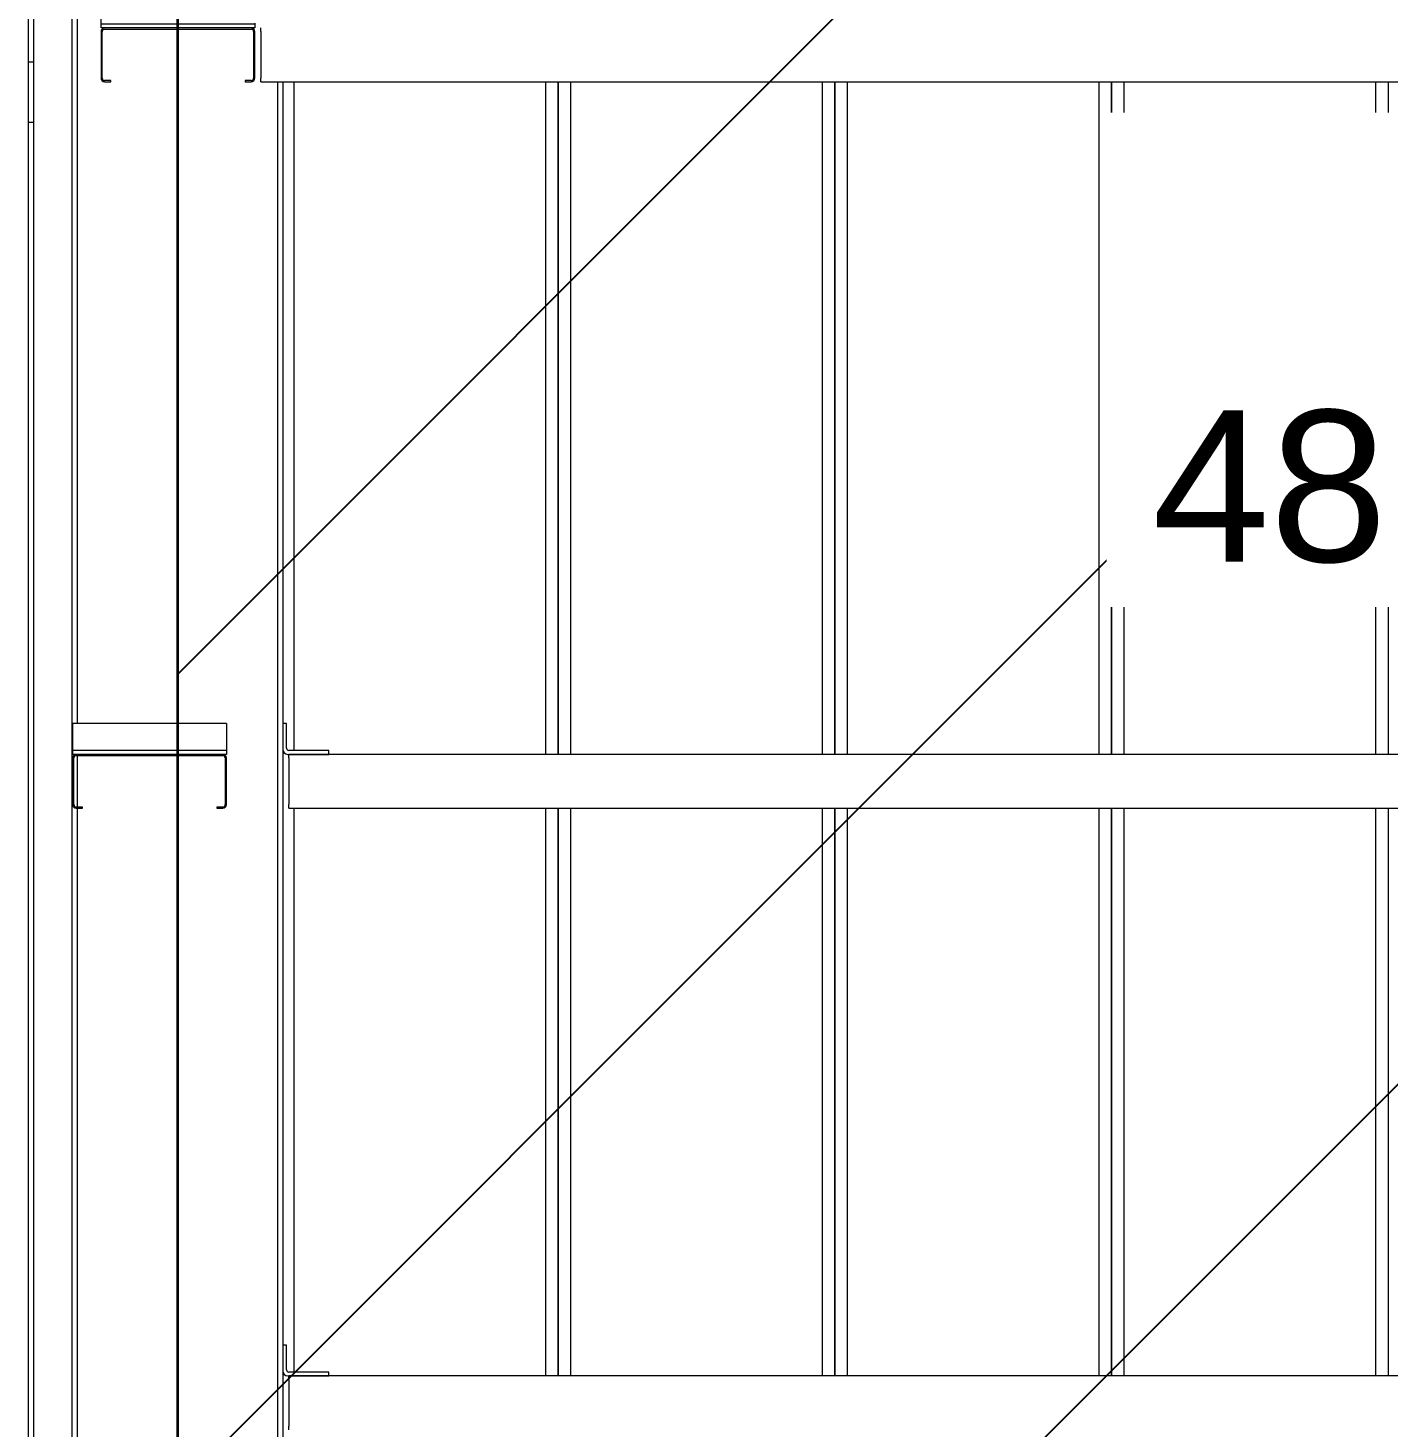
# Model space of a CAD drawing. Header units: metres. Extents: x -5.1 to 74.4, y -0.9 to 14.
# Drawn here: x -0.247 to 2.001, y 6.837 to 9.15 of the extents above; entities that cross this region are included whole.
import ezdxf

# ---------------------------------------------------------------- set-up
doc = ezdxf.new("R2010")
doc.units = ezdxf.units.M
doc.linetypes.add('Dash dot', pattern=[1.05, 0.5, -0.25, 0.05, -0.25])
for name, color, linetype, lineweight in [('1', 7, 'Continuous', 18), ('2', 7, 'Continuous', 9), ('A LARGUEROS', 7, 'Continuous', 9), ('A LARGUEROS CORTES', 7, 'Continuous', 9), ('A-EJES', 7, 'Continuous', 18), ('GMI-COLUMNAS', 7, 'Continuous', 18)]:
    doc.layers.add(name, color=color, linetype=linetype, lineweight=lineweight)
for name, color, linetype in [('ATR-ACHURADO', 9, 'Continuous'), ('ATR-AREAS', 1, 'Continuous'), ('ATR-TEXTO', 1, 'Continuous')]:
    doc.layers.add(name, color=color, linetype=linetype)
doc.styles.add('Arial', font='arial.ttf', dxfattribs={"height": 2e-05})

# ---------------------------------------------------------------- blocks, each defined once
blk = doc.blocks.new('MontenC-Calibre14-GMI 1 - MONTEN _C_ 10_ CAL14 CON CLIPS A COLUMNA-1583790-CORTE TRANSVERSAL 1-1_')
at = {"layer": '2', "color": 8, "lineweight": 5, "true_color": 0x808080}
for p, q in [((-0.1263, 9.1602), (-0.1263, 9.201)), ((0.1277, 9.201), (-0.1263, 9.201)), ((-0.1263, 9.1564), (-0.1263, 9.1602)), ((-0.1263, 9.15), (-0.1263, 9.1564)), ((0.1277, 9.1564), (-0.1263, 9.1564)), ((-0.1204, 9.15), (-0.1263, 9.15)), ((0.1277, 9.15), (0.1218, 9.15)), ((0.1277, 9.1582), (0.1277, 9.1564)), ((0.1277, 9.1564), (0.1277, 9.15))]:
    blk.add_line(p, q, dxfattribs=at)
at = {"layer": 'A LARGUEROS CORTES', "color": 8, "lineweight": 5, "true_color": 0x808080}
for p, q in [((-0.1263, 9.1441), (-0.1263, 9.067)), ((-0.1244, 9.067), (-0.1244, 9.1441)), ((0.1218, 9.15), (-0.1204, 9.15)), ((-0.1204, 9.1481), (0.1218, 9.1481)), ((0.1258, 9.1441), (0.1258, 9.067)), ((0.1277, 9.067), (0.1277, 9.1441)), ((-0.1103, 9.063), (-0.1204, 9.063)), ((-0.1204, 9.0611), (-0.1103, 9.0611)), ((-0.1103, 9.0611), (-0.1103, 9.063)), ((0.1218, 9.063), (0.1117, 9.063)), ((0.1117, 9.063), (0.1117, 9.0611)), ((0.1117, 9.0611), (0.1218, 9.0611))]:
    blk.add_line(p, q, dxfattribs=at)
for centre, radius, start, end in [((-0.1204, 9.1441), 0.0059, 90, 180), ((-0.1204, 9.1441), 0.004, 90, 180), ((0.1218, 9.1441), 0.0059, 360, 90), ((0.1218, 9.1441), 0.004, 360, 90), ((-0.1204, 9.067), 0.0059, 180, 270), ((-0.1204, 9.067), 0.004, 180, 270), ((0.1218, 9.067), 0.0059, 270, 360), ((0.1218, 9.067), 0.004, 270, 360)]:
    blk.add_arc(centre, radius, start, end, dxfattribs=at)
blk = doc.blocks.new('MontenC-Calibre14-GMI 1 - MONTEN _C_ 10_ CAL14 CON CLIPS A COLUMNA-1578774-CORTE TRANSVERSAL 1-1_')
at = {"layer": '2', "color": 8, "lineweight": 5, "true_color": 0x808080}
for p, q in [((-0.1732, 6.7602), (-0.1732, 6.801)), ((0.0808, 6.801), (-0.1732, 6.801)), ((0.0808, 6.801), (0.0808, 6.7602)), ((-0.1732, 6.7564), (-0.1732, 6.7602)), ((-0.1732, 6.75), (-0.1732, 6.7564)), ((0.0808, 6.7564), (-0.1732, 6.7564)), ((0.0808, 6.7602), (0.0808, 6.7564)), ((0.0808, 6.7564), (0.0808, 6.75)), ((-0.1673, 6.75), (-0.1732, 6.75)), ((0.0808, 6.75), (0.0749, 6.75))]:
    blk.add_line(p, q, dxfattribs=at)
at = {"layer": 'A LARGUEROS CORTES', "color": 8, "lineweight": 5, "true_color": 0x808080}
for p, q in [((-0.1732, 6.7441), (-0.1732, 6.667)), ((-0.1713, 6.667), (-0.1713, 6.7441)), ((0.0749, 6.75), (-0.1673, 6.75)), ((-0.1673, 6.7481), (0.0749, 6.7481)), ((0.0789, 6.7441), (0.0789, 6.667)), ((0.0808, 6.667), (0.0808, 6.7441)), ((-0.1572, 6.663), (-0.1673, 6.663)), ((-0.1673, 6.6611), (-0.1572, 6.6611)), ((-0.1572, 6.6611), (-0.1572, 6.663)), ((0.0749, 6.663), (0.0648, 6.663)), ((0.0648, 6.663), (0.0648, 6.6611)), ((0.0648, 6.6611), (0.0749, 6.6611))]:
    blk.add_line(p, q, dxfattribs=at)
for centre, radius, start, end in [((-0.1673, 6.7441), 0.0059, 90, 180), ((-0.1673, 6.7441), 0.004, 90, 180), ((0.0749, 6.7441), 0.0059, 360, 90), ((0.0749, 6.7441), 0.004, 360, 90), ((-0.1673, 6.667), 0.0059, 180, 270), ((-0.1673, 6.667), 0.004, 180, 270), ((0.0749, 6.667), 0.0059, 270, 360), ((0.0749, 6.667), 0.004, 270, 360)]:
    blk.add_arc(centre, radius, start, end, dxfattribs=at)
blk = doc.blocks.new('IR - W14X22-1578503-CORTE TRANSVERSAL 1-1_')
at = {"layer": 'GMI-COLUMNAS'}
for p, q in [((-0.1655, 10.4), (-0.1655, 8.001)), ((0.1654, 9.0611), (0.1654, 2)), ((0.1739, 9.0611), (0.1739, 8.001)), ((0.1739, 7.9583), (0.1739, 6.9741)), ((-0.1655, 7.9481), (-0.1655, 7.863)), ((-0.1655, 7.8611), (-0.1655, 6.801)), ((0.1739, 6.9314), (0.1739, 5.601))]:
    blk.add_line(p, q, dxfattribs=at)
blk = doc.blocks.new('MontenC-Calibre14-GMI 1 - MONTEN _C_ 10_ CAL14 CON CLIPS A COLUMNA-1582845-CORTE TRANSVERSAL 1-1_')
at = {"layer": '2', "color": 8, "lineweight": 5, "true_color": 0x808080}
for p, q in [((0.1803, 6.9741), (0.1739, 6.9741)), ((0.1739, 6.9741), (0.1739, 6.9314)), ((0.1803, 6.9333), (0.1803, 6.9741)), ((0.1822, 6.9231), (0.2499, 6.9231)), ((0.2499, 6.9295), (0.1841, 6.9295)), ((0.2499, 6.9231), (0.2499, 6.9295))]:
    blk.add_line(p, q, dxfattribs=at)
for centre, radius in [((0.1822, 6.9314), 0.00825), ((0.1841, 6.9333), 0.00379)]:
    blk.add_arc(centre, radius, 180, 270, dxfattribs=at)
at = {"layer": 'A LARGUEROS', "color": 8, "lineweight": 5, "true_color": 0x808080}
for p, q in [((9.8929, 6.9231), (0.1839, 6.9231)), ((0.1839, 6.9172), (0.1839, 6.9231)), ((0.1839, 6.9172), (0.1839, 6.8401)), ((0.1839, 6.8342), (0.1839, 6.8401))]:
    blk.add_line(p, q, dxfattribs=at)
blk = doc.blocks.new('MontenC-Calibre14-GMI 1 - MONTEN _C_ 10_ CAL14 CON CLIPS A COLUMNA-1582771-CORTE TRANSVERSAL 1-1_')
at = {"layer": '2', "color": 8, "lineweight": 5, "true_color": 0x808080}
for p, q in [((0.1803, 8.001), (0.1739, 8.001)), ((0.1739, 8.001), (0.1739, 7.9583)), ((0.1803, 7.9602), (0.1803, 8.001)), ((0.2499, 7.9564), (0.1841, 7.9564)), ((0.2499, 7.95), (0.2499, 7.9564)), ((0.1822, 7.95), (0.2499, 7.95))]:
    blk.add_line(p, q, dxfattribs=at)
for centre, radius in [((0.1822, 7.9583), 0.00825), ((0.1841, 7.9602), 0.00379)]:
    blk.add_arc(centre, radius, 180, 270, dxfattribs=at)
at = {"layer": 'A LARGUEROS', "color": 8, "lineweight": 5, "true_color": 0x808080}
for p, q in [((9.8929, 7.95), (0.1839, 7.95)), ((0.1839, 7.9441), (0.1839, 7.95)), ((0.1839, 7.9441), (0.1839, 7.867)), ((0.1839, 7.8611), (0.1839, 7.867)), ((0.1839, 7.8611), (9.8929, 7.8611))]:
    blk.add_line(p, q, dxfattribs=at)
blk = doc.blocks.new('MontenC-Calibre14-GMI 1 - MONTEN _C_ 10_ CAL14 CON CLIPS A COLUMNA-1582797-CORTE TRANSVERSAL 1-1_')
at = {"layer": 'A LARGUEROS', "color": 8, "lineweight": 5, "true_color": 0x808080}
for p, q in [((0.1377, 9.1441), (0.1377, 9.15)), ((0.1377, 9.1441), (0.1377, 9.067)), ((0.1377, 9.0611), (0.1377, 9.067)), ((0.1377, 9.0611), (9.8929, 9.0611))]:
    blk.add_line(p, q, dxfattribs=at)
blk = doc.blocks.new('ESQUINERO_EXTERIOR_90__CAL24_MUROS_GMI_P026CHP001 - ESQUINERO EXTERIOR 90_-1493350-CORTE TRANSVERSAL 1-1_')
at = {"layer": '1', "lineweight": 5}
for p, q in [((-0.247, 3.198), (-0.238, 3.198)), ((-0.247, 3.198), (-0.247, 0.15)), ((-0.238, 0.15), (-0.247, 0.15))]:
    blk.add_line(p, q, dxfattribs=at)
blk = doc.blocks.new('ESQUINERO_EXTERIOR_90__CAL24_MUROS_GMI_P026CHP001 - ESQUINERO EXTERIOR 90_-1564249-CORTE TRANSVERSAL 1-1_')
at = {"layer": '1', "lineweight": 5}
for p, q in [((-0.0657, 10.7434), (-0.0657, 10.744)), ((-0.247, 10.6891), (-0.247, 10.6296)), ((-0.247, 10.5157), (-0.247, 8.994)), ((-0.238, 8.994), (-0.247, 8.994))]:
    blk.add_line(p, q, dxfattribs=at)

msp = doc.modelspace()

# ---------------------------------------------------------------- hatches: boundary and pattern name
at = {"layer": 'ATR-ACHURADO'}
h = msp.add_hatch(dxfattribs=at)
h.set_pattern_fill('ANSI31', scale=0.3)
h.paths.add_polyline_path([(0, 0.3), (4.6, 0.3), (4.6, 6.6), (5.04, 6.6), (5.04, 10.4277), (0, 10.4277)])

# ---------------------------------------------------------------- linework, layer by layer
at = {"layer": '1'}
for p, q in [((-0.238, 10.5984), (-0.238, 0.15)), ((-0.174, 0.15), (-0.174, 10.5984))]:
    msp.add_line(p, q, dxfattribs=at)
at = {"layer": '1', "color": 254, "lineweight": 5, "true_color": 0xe5e5e5}
for p, q in [((0.1926, 9.0611), (0.1926, 7.9564)), ((0.6084, 9.0611), (0.6084, 7.95)), ((0.6291, 7.95), (0.6291, 9.0611)), ((0.6291, 9.0611), (0.6291, 7.95)), ((0.6498, 9.0611), (0.6498, 7.95)), ((1.0656, 9.0611), (1.0656, 7.95)), ((1.0863, 7.95), (1.0863, 9.0611)), ((1.0863, 9.0611), (1.0863, 7.95)), ((1.107, 9.0611), (1.107, 7.95)), ((1.5228, 9.0611), (1.5228, 7.95)), ((1.5435, 7.95), (1.5435, 9.0611)), ((1.5435, 9.0611), (1.5435, 7.95)), ((1.5642, 9.0611), (1.5642, 7.95)), ((1.98, 9.0611), (1.98, 7.95)), ((2.0007, 9.0611), (2.0007, 7.95)), ((0.1926, 7.8611), (0.1926, 6.9295)), ((0.6084, 7.8611), (0.6084, 6.9231)), ((0.6291, 6.9231), (0.6291, 7.8611)), ((0.6291, 7.8611), (0.6291, 6.9231)), ((0.6498, 7.8611), (0.6498, 6.9231)), ((1.0656, 7.8611), (1.0656, 6.9231)), ((1.0863, 6.9231), (1.0863, 7.8611)), ((1.0863, 7.8611), (1.0863, 6.9231)), ((1.107, 7.8611), (1.107, 6.9231)), ((1.5228, 7.8611), (1.5228, 6.9231)), ((1.5435, 6.9231), (1.5435, 7.8611)), ((1.5435, 7.8611), (1.5435, 6.9231)), ((1.5642, 7.8611), (1.5642, 6.9231)), ((1.98, 7.8611), (1.98, 6.9231)), ((2.0007, 7.8611), (2.0007, 6.9231))]:
    msp.add_line(p, q, dxfattribs=at)
at = {"layer": 'A-EJES', "color": 253, "linetype": 'Dash dot', "true_color": 0xaaaaaa}
msp.add_line((0, 6.324), (0, 12.9021), dxfattribs=at)
at = {"layer": 'ATR-AREAS', "lineweight": 35}
msp.add_lwpolyline([(0, 0.3), (4.6, 0.3), (4.6, 6.6), (5.04, 6.6), (5.04, 10.4277), (0, 10.4277)], close=True, dxfattribs=at)

# ---------------------------------------------------------------- block references
at = {"layer": '1', "lineweight": 5}
for name, p in [('ESQUINERO_EXTERIOR_90__CAL24_MUROS_GMI_P026CHP001 - ESQUINERO EXTERIOR 90_-1564249-CORTE TRANSVERSAL 1-1_', (0, 0)), ('ESQUINERO_EXTERIOR_90__CAL24_MUROS_GMI_P026CHP001 - ESQUINERO EXTERIOR 90_-1493350-CORTE TRANSVERSAL 1-1_', (0, 5.896))]:
    msp.add_blockref(name, p, dxfattribs=at)
at = {"layer": 'A LARGUEROS', "color": 8, "lineweight": 5, "true_color": 0x808080}
for name, p in [('MontenC-Calibre14-GMI 1 - MONTEN _C_ 10_ CAL14 CON CLIPS A COLUMNA-1583790-CORTE TRANSVERSAL 1-1_', (0, 0)), ('MontenC-Calibre14-GMI 1 - MONTEN _C_ 10_ CAL14 CON CLIPS A COLUMNA-1582797-CORTE TRANSVERSAL 1-1_', (0, 0)), ('MontenC-Calibre14-GMI 1 - MONTEN _C_ 10_ CAL14 CON CLIPS A COLUMNA-1578774-CORTE TRANSVERSAL 1-1_', (0, 1.2)), ('MontenC-Calibre14-GMI 1 - MONTEN _C_ 10_ CAL14 CON CLIPS A COLUMNA-1582771-CORTE TRANSVERSAL 1-1_', (0, 0)), ('MontenC-Calibre14-GMI 1 - MONTEN _C_ 10_ CAL14 CON CLIPS A COLUMNA-1582845-CORTE TRANSVERSAL 1-1_', (0, 0))]:
    msp.add_blockref(name, p, dxfattribs=at)
at = {"layer": 'GMI-COLUMNAS'}
msp.add_blockref('IR - W14X22-1578503-CORTE TRANSVERSAL 1-1_', (0, 0), dxfattribs=at)

# ---------------------------------------------------------------- next in the draw order: texts
at = {"layer": 'ATR-TEXTO', "insert": (2.3, 8.6), "char_height": 0.25, "attachment_point": 5, "style": 'Arial', "bg_fill": 3, "box_fill_scale": 1.3, "bg_fill_color": 0}
msp.add_mtext('A3\\P48.27 m²', dxfattribs=at)

doc.saveas('drawing.dxf')
